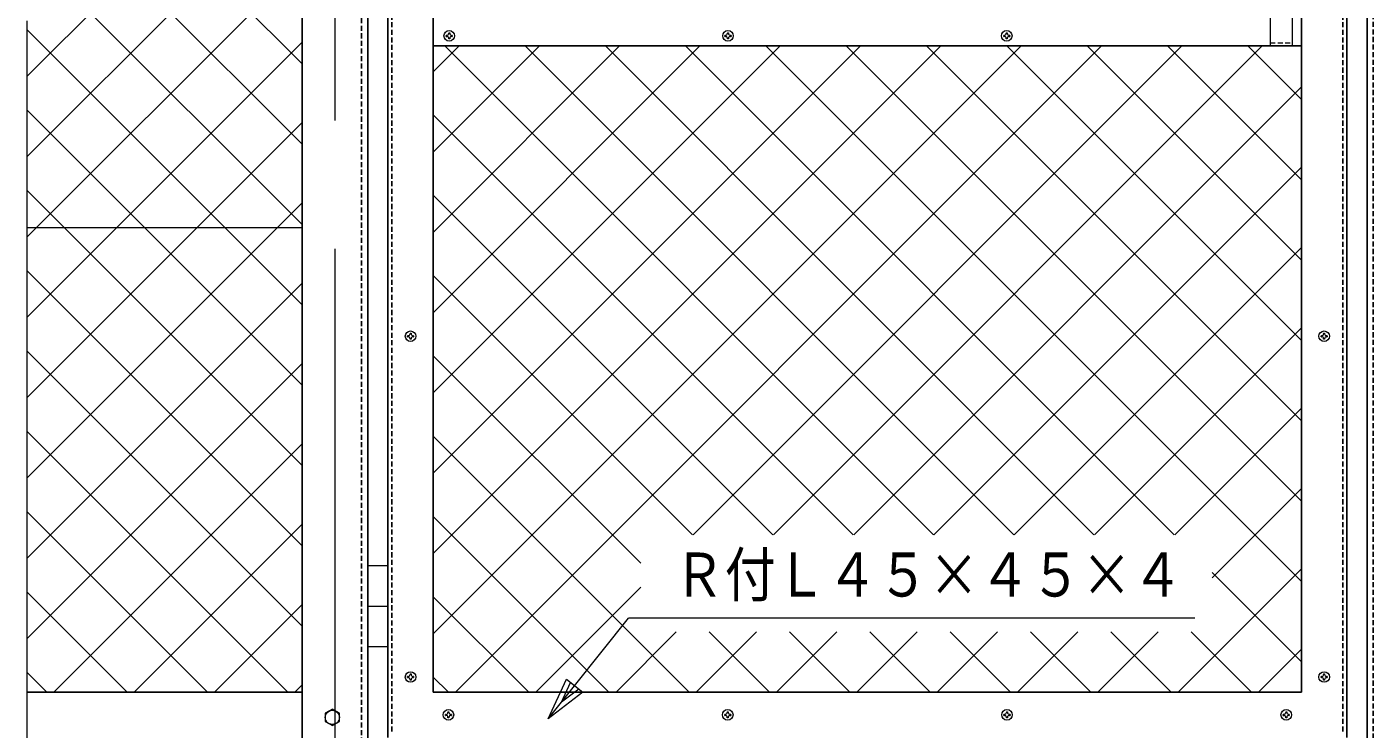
# Model space of a CAD drawing. Units: millimetres, scale not verified. Extents: x -5249 to 5251, y -3712 to 3712.
# Drawn here: x -4066 to -2732, y 130 to 826 of the extents above; entities that cross this region are included whole.
import ezdxf
from ezdxf.enums import TextEntityAlignment as Align

# ---------------------------------------------------------------- set-up
doc = ezdxf.new("R2010")
doc.units = ezdxf.units.MM
doc.header["$LTSCALE"] = 20
doc.linetypes.add('USER1', pattern=[0.375, 0.25, -0.125])
doc.linetypes.add('USER2', pattern=[50.8, 31.75, -6.35, 6.35, -6.35])
for name, color, linetype, lineweight in [('0-2_D-STR1', 1, 'Continuous', 25), ('0-3_D-STR2', 7, 'Continuous', 13), ('0-7_D-STR-TXT', 7, 'Continuous', 13), ('0-9_D-BMK', 2, 'Continuous', 13), ('0-B_D-STR3', 3, 'Continuous', 13)]:
    doc.layers.add(name, color=color, linetype=linetype, lineweight=lineweight)
doc.styles.add('ＭＳ ゴシック', font='')
doc.styles.get('ＭＳ ゴシック').set_extended_font_data('MS Gothic')

msp = doc.modelspace()

# ---------------------------------------------------------------- linework, layer by layer
at = {"layer": '0-2_D-STR1'}
for p, q in [((-3793.41, 1606.78), (-3793.41, -163.22)), ((-3728.41, 1606.78), (-3728.41, -163.22)), ((-3708.41, 1591.78), (-3708.41, 121.78)), ((-2758.41, 1591.78), (-2758.41, 121.78)), ((-2738.41, 1543.18), (-2738.41, -163.22)), ((-3663.41, 906.78), (-3663.41, 806.78)), ((-3663.41, 806.78), (-3663.41, 195.43)), ((-2803.41, 806.78), (-2803.41, 177.67)), ((-3663.41, 195.43), (-3663.41, 166.78)), ((-2803.41, 177.67), (-2803.41, 166.78)), ((-3793.41, 166.78), (-4065.98, 166.78)), ((-3663.41, 166.78), (-2803.41, 166.78))]:
    msp.add_line(p, q, dxfattribs=at)
at = {"layer": '0-2_D-STR1', "linetype": 'USER1'}
for p, q in [((-3734.41, 1606.78), (-3734.41, -163.22)), ((-3704.41, 1587.78), (-3704.41, 125.78)), ((-2762.41, 1587.78), (-2762.41, 125.78)), ((-2732.41, 1543.18), (-2732.41, -163.22))]:
    msp.add_line(p, q, dxfattribs=at)
at = {"layer": '0-2_D-STR1'}
msp.add_lwpolyline([(-2803.41, 906.78), (-2803.41, 806.78), (-3663.41, 806.78)], dxfattribs=at)
at = {"layer": '0-3_D-STR2'}
for p, q in [((-3793.41, 789.03), (-4065.98, 1061.59)), ((-4065.98, 776.45), (-3793.41, 1049.01)), ((-3793.41, 709.48), (-4065.98, 982.04)), ((-4065.98, 696.9), (-3793.41, 969.46)), ((-3793.41, 629.93), (-4065.98, 902.49)), ((-4065.98, 617.35), (-3793.41, 889.91)), ((-3793.41, 550.38), (-4065.98, 822.95)), ((-4065.98, 537.8), (-3793.41, 810.37)), ((-3663.41, 224.42), (-3081.05, 806.78)), ((-3663.41, 303.97), (-3160.6, 806.78)), ((-3663.41, 781.27), (-3637.9, 806.78)), ((-3663.41, 701.72), (-3558.35, 806.78)), ((-3663.41, 622.17), (-3478.8, 806.78)), ((-3663.41, 542.62), (-3399.25, 806.78)), ((-3663.41, 463.07), (-3319.7, 806.78)), ((-3663.41, 383.52), (-3240.15, 806.78)), ((-3167.98, 322.7), (-3652.07, 806.78)), ((-3641.5, 166.78), (-3001.5, 806.78)), ((-3088.43, 322.7), (-3572.52, 806.78)), ((-3008.88, 322.7), (-3492.97, 806.78)), ((-2929.33, 322.7), (-3413.42, 806.78)), ((-3406.04, 322.7), (-2921.95, 806.78)), ((-2803.41, 276.33), (-3333.87, 806.78)), ((-3326.49, 322.7), (-2842.4, 806.78)), ((-2803.41, 355.88), (-3254.32, 806.78)), ((-2803.41, 435.43), (-3174.77, 806.78)), ((-2803.41, 514.98), (-3095.22, 806.78)), ((-2803.41, 594.52), (-3015.67, 806.78)), ((-2803.41, 674.07), (-2936.12, 806.78)), ((-2803.41, 753.62), (-2856.57, 806.78)), ((-3246.94, 322.7), (-2803.41, 766.22)), ((-3793.41, 470.83), (-4065.98, 743.4)), ((-3247.53, 322.7), (-3663.41, 738.58)), ((-4065.98, 458.25), (-3793.41, 730.82)), ((-3167.39, 322.7), (-2803.41, 686.67)), ((-3793.41, 391.28), (-4065.98, 663.85)), ((-3327.08, 322.7), (-3663.41, 659.03)), ((-4065.98, 378.7), (-3793.41, 651.27)), ((-3793.41, 626.78), (-4065.98, 626.78)), ((-3087.84, 322.7), (-2803.41, 607.12)), ((-3793.41, 311.73), (-4065.98, 584.3)), ((-3406.63, 322.7), (-3663.41, 579.48)), ((-4065.98, 299.15), (-3793.41, 571.72)), ((-3008.29, 322.7), (-2803.41, 527.57)), ((-3793.41, 232.18), (-4065.98, 504.75)), ((-3457.94, 294.45), (-3663.41, 499.93)), ((-4065.98, 219.6), (-3793.41, 492.17)), ((-2928.74, 322.7), (-2803.41, 448.02)), ((-3807.56, 166.78), (-4065.98, 425.2)), ((-3409.81, 166.78), (-3663.41, 420.38)), ((-4039.25, 166.78), (-3793.41, 412.62)), ((-2891.9, 279.98), (-2803.41, 368.47)), ((-3887.11, 166.78), (-4065.98, 345.65)), ((-3489.36, 166.78), (-3663.41, 340.83)), ((-3959.7, 166.78), (-3793.41, 333.07)), ((-2925.55, 166.78), (-2803.41, 288.92)), ((-2803.41, 196.78), (-2891.9, 285.27)), ((-3561.95, 166.78), (-3457.94, 270.8)), ((-3966.66, 166.78), (-4065.98, 266.1)), ((-3880.15, 166.78), (-3793.41, 253.52)), ((-3568.91, 166.78), (-3663.41, 261.28)), ((-3482.4, 166.78), (-3422.67, 226.52)), ((-3402.85, 166.78), (-3343.12, 226.52)), ((-3330.27, 166.78), (-3390, 226.52)), ((-3323.3, 166.78), (-3263.57, 226.52)), ((-3250.72, 166.78), (-3310.45, 226.52)), ((-3243.75, 166.78), (-3184.02, 226.52)), ((-3171.17, 166.78), (-3230.9, 226.52)), ((-3164.2, 166.78), (-3104.47, 226.52)), ((-3091.62, 166.78), (-3151.35, 226.52)), ((-3084.65, 166.78), (-3024.92, 226.52)), ((-3012.07, 166.78), (-3071.8, 226.52)), ((-3005.1, 166.78), (-2945.37, 226.52)), ((-2932.52, 166.78), (-2992.25, 226.52)), ((-2852.97, 166.78), (-2912.7, 226.52)), ((-2846, 166.78), (-2803.41, 209.37)), ((-4046.21, 166.78), (-4065.98, 186.55)), ((-3800.6, 166.78), (-3793.41, 173.97)), ((-3648.46, 166.78), (-3663.41, 181.73))]:
    msp.add_line(p, q, dxfattribs=at)
at = {"layer": '0-7_D-STR-TXT'}
for p, q in [((-3549.55, 140.33), (-3470, 240.19)), ((-2908.91, 240.19), (-3470, 240.19)), ((-3549.55, 140.33), (-3531.59, 179.72)), ((-3536.46, 156.76), (-3527.48, 176.45)), ((-3531.59, 179.72), (-3515.17, 166.64)), ((-3515.17, 166.64), (-3549.55, 140.33)), ((-3519.27, 169.91), (-3536.46, 156.76))]:
    msp.add_line(p, q, dxfattribs=at)
at = {"layer": '0-9_D-BMK', "linetype": 'USER2'}
msp.add_line((-3760.91, 1621.78), (-3760.91, -163.22), dxfattribs=at)
at = {"layer": '0-9_D-BMK'}
for p, q in [((-4065.98, 831.78), (-4065.98, 146.88)), ((-4065.98, 166.78), (-4065.98, 26.78))]:
    msp.add_line(p, q, dxfattribs=at)
at = {"layer": '0-B_D-STR3'}
for p, q in [((-2812.41, 906.78), (-2812.41, 806.78)), ((-3650.61, 816.28), (-3650.61, 817.28)), ((-3650.11, 817.28), (-3650.61, 817.28)), ((-3650.11, 816.28), (-3650.61, 816.28)), ((-3650.61, 816.28), (-3650.11, 816.28)), ((-3648.11, 819.78), (-3648.11, 819.28)), ((-3648.11, 819.78), (-3647.11, 819.78)), ((-3648.11, 814.28), (-3648.11, 813.78)), ((-3648.11, 813.78), (-3648.11, 814.28)), ((-3647.11, 813.78), (-3648.11, 813.78)), ((-3647.11, 819.78), (-3647.11, 819.28)), ((-3647.11, 814.28), (-3647.11, 813.78)), ((-3644.61, 817.28), (-3645.11, 817.28)), ((-3645.11, 816.28), (-3644.61, 816.28)), ((-3644.61, 817.28), (-3644.61, 816.28)), ((-3374.48, 816.28), (-3374.48, 817.28)), ((-3373.98, 817.28), (-3374.48, 817.28)), ((-3373.98, 816.28), (-3374.48, 816.28)), ((-3374.48, 816.28), (-3373.98, 816.28)), ((-3371.98, 819.78), (-3371.98, 819.28)), ((-3371.98, 819.78), (-3370.98, 819.78)), ((-3371.98, 814.28), (-3371.98, 813.78)), ((-3371.98, 813.78), (-3371.98, 814.28)), ((-3370.98, 813.78), (-3371.98, 813.78)), ((-3370.98, 819.78), (-3370.98, 819.28)), ((-3370.98, 814.28), (-3370.98, 813.78)), ((-3368.48, 817.28), (-3368.98, 817.28)), ((-3368.98, 816.28), (-3368.48, 816.28)), ((-3368.48, 817.28), (-3368.48, 816.28)), ((-3098.35, 816.28), (-3098.35, 817.28)), ((-3097.85, 817.28), (-3098.35, 817.28)), ((-3097.85, 816.28), (-3098.35, 816.28)), ((-3098.35, 816.28), (-3097.85, 816.28)), ((-3095.85, 819.78), (-3095.85, 819.28)), ((-3095.85, 819.78), (-3094.85, 819.78)), ((-3095.85, 814.28), (-3095.85, 813.78)), ((-3095.85, 813.78), (-3095.85, 814.28)), ((-3094.85, 813.78), (-3095.85, 813.78)), ((-3094.85, 819.78), (-3094.85, 819.28)), ((-3094.85, 814.28), (-3094.85, 813.78)), ((-3092.35, 817.28), (-3092.85, 817.28)), ((-3092.85, 816.28), (-3092.35, 816.28)), ((-3092.35, 817.28), (-3092.35, 816.28)), ((-3686.41, 522.28), (-3686.41, 521.78)), ((-3686.41, 522.28), (-3685.41, 522.28)), ((-3685.41, 522.28), (-3685.41, 521.78)), ((-2781.41, 522.28), (-2781.41, 521.78)), ((-2781.41, 522.28), (-2780.41, 522.28)), ((-2780.41, 522.28), (-2780.41, 521.78)), ((-3688.91, 518.78), (-3688.91, 519.78)), ((-3688.41, 519.78), (-3688.91, 519.78)), ((-3688.41, 518.78), (-3688.91, 518.78)), ((-3688.91, 518.78), (-3688.41, 518.78)), ((-3686.41, 516.78), (-3686.41, 516.28)), ((-3686.41, 516.28), (-3686.41, 516.78)), ((-3685.41, 516.28), (-3686.41, 516.28)), ((-3685.41, 516.78), (-3685.41, 516.28)), ((-3682.91, 519.78), (-3683.41, 519.78)), ((-3683.41, 518.78), (-3682.91, 518.78)), ((-3682.91, 519.78), (-3682.91, 518.78)), ((-2783.91, 518.78), (-2783.91, 519.78)), ((-2783.41, 519.78), (-2783.91, 519.78)), ((-2783.41, 518.78), (-2783.91, 518.78)), ((-2783.91, 518.78), (-2783.41, 518.78)), ((-2781.41, 516.78), (-2781.41, 516.28)), ((-2781.41, 516.28), (-2781.41, 516.78)), ((-2780.41, 516.28), (-2781.41, 516.28)), ((-2780.41, 516.78), (-2780.41, 516.28)), ((-2777.91, 519.78), (-2778.41, 519.78)), ((-2778.41, 518.78), (-2777.91, 518.78)), ((-2777.91, 519.78), (-2777.91, 518.78)), ((-3708.41, 291.78), (-3728.41, 291.78)), ((-3708.41, 251.78), (-3728.41, 251.78)), ((-3708.41, 211.78), (-3728.41, 211.78)), ((-3688.91, 181.28), (-3688.91, 182.28)), ((-3688.41, 182.28), (-3688.91, 182.28)), ((-3688.41, 181.28), (-3688.91, 181.28)), ((-3688.91, 181.28), (-3688.41, 181.28)), ((-3686.41, 184.78), (-3686.41, 184.28)), ((-3686.41, 184.78), (-3685.41, 184.78)), ((-3686.41, 179.28), (-3686.41, 178.78)), ((-3686.41, 178.78), (-3686.41, 179.28)), ((-3685.41, 178.78), (-3686.41, 178.78)), ((-3685.41, 184.78), (-3685.41, 184.28)), ((-3685.41, 179.28), (-3685.41, 178.78)), ((-3682.91, 182.28), (-3683.41, 182.28)), ((-3683.41, 181.28), (-3682.91, 181.28)), ((-3682.91, 182.28), (-3682.91, 181.28)), ((-2783.91, 181.28), (-2783.91, 182.28)), ((-2783.41, 182.28), (-2783.91, 182.28)), ((-2783.41, 181.28), (-2783.91, 181.28)), ((-2783.91, 181.28), (-2783.41, 181.28)), ((-2781.41, 184.78), (-2781.41, 184.28)), ((-2781.41, 184.78), (-2780.41, 184.78)), ((-2781.41, 179.28), (-2781.41, 178.78)), ((-2781.41, 178.78), (-2781.41, 179.28)), ((-2780.41, 178.78), (-2781.41, 178.78)), ((-2780.41, 184.78), (-2780.41, 184.28)), ((-2780.41, 179.28), (-2780.41, 178.78)), ((-2777.91, 182.28), (-2778.41, 182.28)), ((-2778.41, 181.28), (-2777.91, 181.28)), ((-2777.91, 182.28), (-2777.91, 181.28)), ((-3648.91, 147.28), (-3648.91, 146.78)), ((-3648.91, 147.28), (-3647.91, 147.28)), ((-3647.91, 147.28), (-3647.91, 146.78)), ((-3372.25, 147.28), (-3372.25, 146.78)), ((-3372.25, 147.28), (-3371.25, 147.28)), ((-3371.25, 147.28), (-3371.25, 146.78)), ((-3095.58, 147.28), (-3095.58, 146.78)), ((-3095.58, 147.28), (-3094.58, 147.28)), ((-3094.58, 147.28), (-3094.58, 146.78)), ((-2818.91, 147.28), (-2818.91, 146.78)), ((-2818.91, 147.28), (-2817.91, 147.28)), ((-2817.91, 147.28), (-2817.91, 146.78)), ((-3651.41, 143.78), (-3651.41, 144.78)), ((-3650.91, 144.78), (-3651.41, 144.78)), ((-3650.91, 143.78), (-3651.41, 143.78)), ((-3651.41, 143.78), (-3650.91, 143.78)), ((-3648.91, 141.78), (-3648.91, 141.28)), ((-3648.91, 141.28), (-3648.91, 141.78)), ((-3647.91, 141.28), (-3648.91, 141.28)), ((-3647.91, 141.78), (-3647.91, 141.28)), ((-3645.41, 144.78), (-3645.91, 144.78)), ((-3645.91, 143.78), (-3645.41, 143.78)), ((-3645.41, 144.78), (-3645.41, 143.78)), ((-3374.75, 143.78), (-3374.75, 144.78)), ((-3374.25, 144.78), (-3374.75, 144.78)), ((-3374.25, 143.78), (-3374.75, 143.78)), ((-3374.75, 143.78), (-3374.25, 143.78)), ((-3372.25, 141.78), (-3372.25, 141.28)), ((-3372.25, 141.28), (-3372.25, 141.78)), ((-3371.25, 141.28), (-3372.25, 141.28)), ((-3371.25, 141.78), (-3371.25, 141.28)), ((-3368.75, 144.78), (-3369.25, 144.78)), ((-3369.25, 143.78), (-3368.75, 143.78)), ((-3368.75, 144.78), (-3368.75, 143.78)), ((-3098.08, 143.78), (-3098.08, 144.78)), ((-3097.58, 144.78), (-3098.08, 144.78)), ((-3097.58, 143.78), (-3098.08, 143.78)), ((-3098.08, 143.78), (-3097.58, 143.78)), ((-3095.58, 141.78), (-3095.58, 141.28)), ((-3095.58, 141.28), (-3095.58, 141.78)), ((-3094.58, 141.28), (-3095.58, 141.28)), ((-3094.58, 141.78), (-3094.58, 141.28)), ((-3092.08, 144.78), (-3092.58, 144.78)), ((-3092.58, 143.78), (-3092.08, 143.78)), ((-3092.08, 144.78), (-3092.08, 143.78)), ((-2821.41, 143.78), (-2821.41, 144.78)), ((-2820.91, 144.78), (-2821.41, 144.78)), ((-2820.91, 143.78), (-2821.41, 143.78)), ((-2821.41, 143.78), (-2820.91, 143.78)), ((-2818.91, 141.78), (-2818.91, 141.28)), ((-2818.91, 141.28), (-2818.91, 141.78)), ((-2817.91, 141.28), (-2818.91, 141.28)), ((-2817.91, 141.78), (-2817.91, 141.28)), ((-2815.41, 144.78), (-2815.91, 144.78)), ((-2815.91, 143.78), (-2815.41, 143.78)), ((-2815.41, 144.78), (-2815.41, 143.78))]:
    msp.add_line(p, q, dxfattribs=at)
at = {"layer": '0-B_D-STR3', "linetype": 'USER1'}
msp.add_line((-2834.41, 809.78), (-2812.41, 809.78), dxfattribs=at)
at = {"layer": '0-B_D-STR3'}
msp.add_lwpolyline([(-2834.41, 906.78), (-2834.41, 806.78), (-2812.41, 806.78)], dxfattribs=at)
msp.add_lwpolyline([(-3763.41, 149.88), (-3770.43, 145.83), (-3770.43, 137.73), (-3763.41, 133.68), (-3756.4, 137.73), (-3756.4, 145.83)], close=True, dxfattribs=at)
for centre, radius in [((-3647.61, 816.78), 5.25), ((-3371.48, 816.78), 5.25), ((-3095.35, 816.78), 5.25), ((-3685.91, 519.28), 5.25), ((-2780.91, 519.28), 5.25), ((-3685.91, 181.78), 5.25), ((-2780.91, 181.78), 5.25), ((-3763.41, 141.78), 7.03), ((-3648.41, 144.28), 5.25), ((-3371.75, 144.28), 5.25), ((-3095.08, 144.28), 5.25), ((-2818.41, 144.28), 5.25)]:
    msp.add_circle(centre, radius, dxfattribs=at)
for centre, start, end in [((-3650.11, 819.28), 270, 0), ((-3650.11, 814.28), 0, 90), ((-3645.11, 819.28), 180, 270), ((-3645.11, 814.28), 90, 180), ((-3373.98, 819.28), 270, 0), ((-3373.98, 814.28), 0, 90), ((-3368.98, 819.28), 180, 270), ((-3368.98, 814.28), 90, 180), ((-3097.85, 819.28), 270, 0), ((-3097.85, 814.28), 0, 90), ((-3092.85, 819.28), 180, 270), ((-3092.85, 814.28), 90, 180), ((-3688.41, 521.78), 270, 0), ((-3683.41, 521.78), 180, 270), ((-2783.41, 521.78), 270, 0), ((-2778.41, 521.78), 180, 270), ((-3688.41, 516.78), 0, 90), ((-3683.41, 516.78), 90, 180), ((-2783.41, 516.78), 0, 90), ((-2778.41, 516.78), 90, 180), ((-3688.41, 184.28), 270, 0), ((-3688.41, 179.28), 0, 90), ((-3683.41, 184.28), 180, 270), ((-3683.41, 179.28), 90, 180), ((-2783.41, 184.28), 270, 0), ((-2783.41, 179.28), 0, 90), ((-2778.41, 184.28), 180, 270), ((-2778.41, 179.28), 90, 180), ((-3650.91, 146.78), 270, 0), ((-3645.91, 146.78), 180, 270), ((-3374.25, 146.78), 270, 0), ((-3369.25, 146.78), 180, 270), ((-3097.58, 146.78), 270, 0), ((-3092.58, 146.78), 180, 270), ((-2820.91, 146.78), 270, 0), ((-2815.91, 146.78), 180, 270), ((-3650.91, 141.78), 0, 90), ((-3645.91, 141.78), 90, 180), ((-3374.25, 141.78), 0, 90), ((-3369.25, 141.78), 90, 180), ((-3097.58, 141.78), 0, 90), ((-3092.58, 141.78), 90, 180), ((-2820.91, 141.78), 0, 90), ((-2815.91, 141.78), 90, 180)]:
    msp.add_arc(centre, 2, start, end, dxfattribs=at)

# ---------------------------------------------------------------- texts
at = {"layer": '0-7_D-STR-TXT', "style": 'ＭＳ ゴシック', "width": 0.85}
msp.add_text('Ｒ付Ｌ４５×４５×４', height=43.54, dxfattribs=at).set_placement((-3425.21, 248.41), align=Align.BOTTOM_LEFT)

doc.saveas('drawing.dxf')
